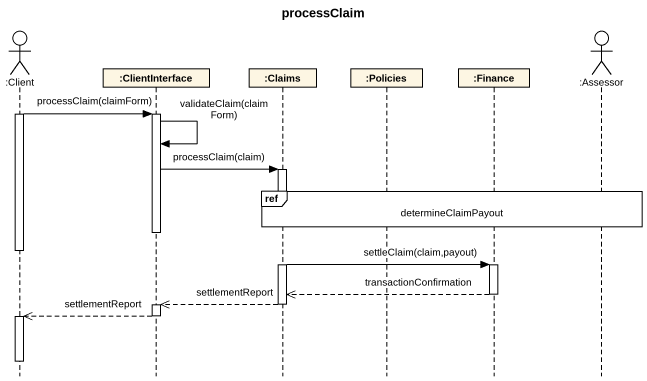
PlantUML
@startuml
title processClaim
hide footbox
actor ":Client" as Client
participant ":ClientInterface" as ClientInterface
participant ":Claims" as Claims
participant ":Policies" as Policies
participant ":Finance" as Finance
actor ":Assessor" as Assessor

activate Client
Client -> ClientInterface : processClaim(claimForm)
activate ClientInterface
ClientInterface -> ClientInterface : validateClaim(claimForm)
ClientInterface -> Claims : processClaim(claim)
activate Claims
ref over Claims, Policies, Finance, Assessor : determineClaimPayout
deactivate ClientInterface
deactivate Client
Claims -> Finance : settleClaim(claim,payout)
activate Finance
Finance -->> Claims : transactionConfirmation
deactivate Finance
Claims -->> ClientInterface : settlementReport
deactivate Claims
activate ClientInterface
ClientInterface -->> Client : settlementReport
deactivate ClientInterface
activate Client
deactivate Client
@enduml
